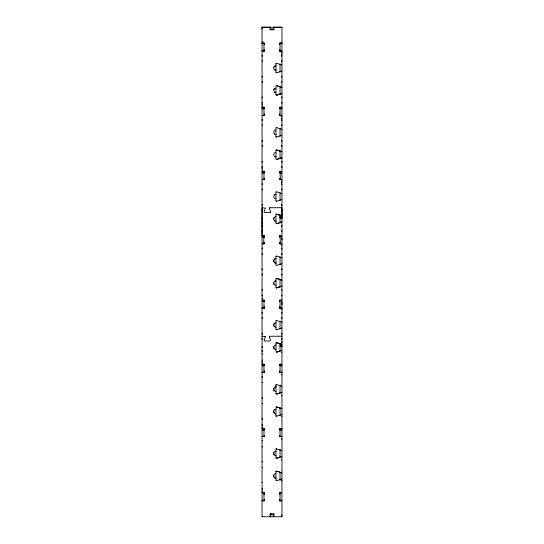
<?xml version="1.0" encoding="UTF-8"?>
<svg xmlns="http://www.w3.org/2000/svg" width="544" height="544" viewBox="0 0 544 544"><rect width="100%" height="100%" fill="white"/><g stroke="black" fill="none" stroke-linecap="round" stroke-linejoin="round"><path stroke-width="0.82" d="M263.969 235.912L262.045 235.912L262.045 207.713L265.288 208.1L264.112 211.908L264.751 212.554L270.361 212.405L270.565 211.732L269.362 208.4L269.851 207.733L281.955 207.713L281.955 218.158M262.045 29.145L262.045 27.22L281.955 27.22L281.955 516.8M280.031 214.846L280.031 218.158L281.955 218.124M281.955 304.728L281.955 301.519M281.955 239.843L281.955 237.918M281.955 336.199L269.708 336.267L269.382 337.028L270.586 340.36L269.946 341.04L264.466 340.972L264.139 340.218L265.288 336.586L262.045 336.199M269.355 336.886L269.484 336.457M275.971 256.482L275.971 265.098M276.005 278.725L275.964 287.348M275.971 320.729L275.971 329.344M275.971 343.087L275.971 351.71M275.964 385.118L276.066 384.737M275.971 407.334L275.971 415.949M275.964 471.73L276.066 471.342M275.964 63.906L276.066 63.519M275.971 86.122L275.971 94.738M275.964 150.511L276.066 150.13M276.005 192.12L275.964 200.743M275.971 256.516L276.25 256.061M275.971 278.882L276.604 278.324L281.867 280.153M275.971 343.121L276.148 342.754M275.971 449.242L276.366 448.732M276.005 127.908L276.366 127.514M276.005 192.154L276.604 191.712L281.867 193.542M276.005 384.88L276.366 384.486M276.005 214.52L276.366 214.125M273.904 67.157L274.305 66.538M273.904 89.522L274.305 88.903M270.538 212.167L270.096 212.541M269.409 208.1L270.001 207.713M276.066 63.553L276.604 63.226L281.772 65.069M276.066 471.376L276.604 471.05L281.867 472.913M274.713 258.903L274.094 259.529A2.237 2.237 0 0 0 274.094 262.024A2.244 2.244 0 0 0 275.964 263.024M276.148 320.423L281.955 322.034M274.713 66.178L275.964 65.797A2.251 2.251 0 0 0 273.714 68.061A2.251 2.251 0 0 0 275.964 70.312A2.244 2.244 0 0 1 274.713 69.918M274.713 194.664L275.964 194.283L275.23 194.426A2.244 2.244 0 0 0 275.964 198.798M276.25 342.706L281.955 344.4M276.25 406.946L281.955 408.68L276.488 406.851M276.25 448.827L281.867 450.548M276.005 72.461L276.604 72.896L281.955 71.026M276.488 95.22L281.955 93.425M276.604 159.501L281.867 157.678M281.772 157.699L276.604 159.508L276.066 159.181L275.964 150.477M281.772 199.573L276.366 201.307M275.964 223.074L276.604 223.747L281.867 221.884M276.604 223.74L281.772 221.938M276.25 265.486L281.955 263.758M276.25 287.851L281.772 286.151M276.604 287.987L281.867 286.164M276.488 329.827L281.955 327.998M276.604 352.226L281.772 350.39L276.488 352.192M281.867 392.285L276.604 394.108L276.005 393.672M276.604 394.114L281.772 392.306M276.148 416.255L281.955 414.61M276.366 458.279L281.867 456.491M276.604 458.354L281.772 456.545M276.366 127.548L281.867 129.336M276.366 149.913L281.867 151.701M276.366 214.159L281.955 215.948M276.366 384.52L281.772 386.274M281.867 478.89L276.604 480.719L276.005 480.277M281.867 93.398L276.604 95.254M281.867 135.313L276.366 137.061M275.522 280.935L275.964 280.894A2.244 2.244 0 0 0 273.714 283.145A2.237 2.237 0 0 0 274.094 284.39M276.488 85.639L281.955 87.428M276.488 256L281.955 257.829M276.488 278.365L281.772 280.153M276.488 149.879L281.772 151.667M262.045 27.254L270.123 27.254M273.877 27.254L281.955 27.254M270.123 29.145L273.877 29.145M270.123 27.22L270.123 29.75L271.408 29.716L271.408 29.077M272.592 29.077L272.592 29.75L273.877 29.716L273.877 27.22M270.123 29.75L271.408 29.75M272.592 29.75L273.877 29.75M262.045 41.895L262.521 41.881M262.045 43.105L264.615 43.071L264.615 44.39L263.969 44.39M281.955 43.071L279.385 43.105L279.385 44.39L280.031 44.356M262.045 43.18L263.969 43.18M280.031 43.18L281.955 43.18M262.045 43.37L263.969 43.37M280.031 43.37L281.955 43.37M263.969 49.817L264.615 49.851L264.615 51.136M280.031 49.817L279.385 49.851L279.385 51.136L281.955 51.102M262.045 50.395L262.521 50.395M264.615 51.102L262.045 51.136L263.969 51.211M280.031 51.211L281.955 51.211M281.472 52.482L281.955 52.496M281.472 54.033L281.955 54.033M262.045 55.386L262.521 55.386M281.472 55.386L281.955 55.359M262.045 56.12L262.521 56.12M281.472 56.12L281.955 56.12M262.045 60.615L262.521 60.615M281.472 60.615L281.955 60.615M262.521 61.35L262.364 61.377M281.472 61.35L281.955 61.35M262.045 76.255L262.521 76.255M281.472 76.255L281.955 76.228M262.045 76.99L262.521 76.99M281.472 76.99L281.955 76.99M262.045 81.484L262.521 81.484M281.472 81.484L281.955 81.484M262.045 82.219L262.521 82.219M281.472 82.219L281.955 82.219M262.045 97.124L262.521 97.124M281.472 97.124L281.955 97.097M262.045 97.859L262.521 97.859M281.472 97.859L281.955 97.859M262.045 102.354L262.521 102.354M281.472 102.354L281.955 102.354M262.045 103.088L262.521 103.088M281.472 103.088L281.955 103.088M262.045 104.441L262.521 104.441M262.045 106.141L262.521 106.128M262.045 107.345L264.615 107.311L264.615 108.63L263.969 108.63L264.615 108.596M281.955 107.311L279.385 107.345L279.385 108.63L280.031 108.63L279.385 108.596M262.045 107.42L263.969 107.42M280.031 107.379L281.955 107.42M262.045 108.786L263.969 108.786M280.031 108.786L281.955 108.786M263.969 114.09L264.615 114.056L264.615 115.376L262.364 115.45M280.031 114.056L279.385 114.09L279.385 115.376L281.955 115.376M281.472 116.722L281.955 116.736M281.472 118.272L281.955 118.272M281.636 119.605L281.472 119.632M262.045 119.632L262.521 119.632M262.045 120.367L262.521 120.367M281.472 120.367L281.955 120.367M262.045 124.862L262.521 124.862M281.472 124.862L281.955 124.862M262.521 125.596L262.364 125.623M281.472 125.596L281.955 125.596M262.045 140.502L262.521 140.502M281.472 140.502L281.955 140.474M262.045 141.229L262.521 141.229M281.472 141.229L281.955 141.229M262.045 145.731L262.521 145.731M281.472 145.731L281.955 145.731M262.521 146.465L262.364 146.492M281.472 146.465L281.955 146.465M262.045 161.364L262.521 161.364M281.472 161.364L281.955 161.337M262.045 162.098L262.521 162.098M281.472 162.098L281.955 162.098M262.045 166.6L262.521 166.6M281.472 166.6L281.955 166.6M262.045 167.355L262.521 167.328M281.472 167.328L281.955 167.328M262.045 168.688L262.521 168.688M262.521 170.367L262.364 170.381M262.045 171.618L264.615 171.557L264.615 172.876L263.969 172.842M279.385 171.591L281.955 171.557M280.031 172.842L279.385 172.876L279.385 171.557M262.045 173.033L263.969 173.033M280.031 173.033L281.955 173.033M264.615 178.303L263.969 178.303L264.615 178.337L264.615 179.622L262.045 179.588M279.385 178.303L280.031 178.303L279.385 178.337L279.385 179.622L281.955 179.588M280.35 179.697L280.031 171.244M281.472 180.968L281.955 180.982M281.472 182.519L281.955 182.519M281.636 183.845L281.472 183.872M262.045 183.872L262.521 183.872M262.045 184.606L262.521 184.606M281.472 184.606L281.955 184.606M262.045 189.101L262.521 189.101M281.472 189.101L281.955 189.101M262.045 189.863L262.521 189.836M281.472 189.836L281.955 189.836M262.045 204.741L262.521 204.741M281.472 204.741L281.955 204.741M262.045 205.476L262.521 205.476M281.472 205.476L281.955 205.476M262.045 209.97L262.521 209.97M281.472 209.97L281.955 209.97M262.521 210.705L262.364 210.732M281.472 210.705L281.955 210.705M281.472 213.316L281.955 213.574M281.472 214.146L281.955 214.146M280.514 217.328L280.031 217.478M281.472 217.328L281.955 217.478M262.045 218.158L262.521 218.158M262.045 218.987L262.521 218.987M262.045 222.176L262.521 222.176M262.045 222.999L262.521 222.999M262.045 225.61L262.521 225.61M281.472 225.61L281.955 225.583M262.045 226.345L262.521 226.345M281.472 226.345L281.955 226.345M262.045 230.84L262.521 230.84M281.472 230.84L281.955 230.84M262.045 231.574L262.521 231.574M281.472 231.574L281.955 231.574M262.045 234.627L262.521 234.614M262.045 235.865L264.615 235.831M280.031 235.912L281.955 235.912L279.385 235.797L279.385 237.116L280.031 237.082M263.969 237.082L264.615 237.116L264.615 235.797M262.045 237.272L263.969 237.272M263.969 242.542L264.615 242.542L264.615 243.862L262.045 243.896M280.031 242.542L279.385 242.542L279.385 243.862L281.955 243.862M263.969 242.576L264.615 242.576M279.385 242.576L280.031 242.576M263.65 243.936L263.969 235.586M280.35 243.936L280.031 235.266M281.472 245.215L281.955 245.222M262.045 248.118L262.521 248.118M281.472 248.207L281.955 248.18M262.045 248.853L262.521 248.853M281.472 248.941L281.955 248.941M262.045 253.348L262.521 253.348M281.472 253.436L281.955 253.436M262.045 254.109L262.521 254.082M281.472 254.17L281.955 254.17M262.045 268.988L262.521 268.988M281.472 268.988L281.955 268.988M262.045 269.715L262.521 269.715M281.472 269.715L281.955 269.715M262.045 274.217L262.521 274.217M281.472 274.217L281.955 274.217M262.045 274.978L262.521 274.951M281.472 274.951L281.955 274.951M281.636 289.823L281.472 289.857M262.045 289.85L262.521 289.85M262.045 290.584L262.521 290.584M281.472 290.584L281.955 290.584M262.045 295.086L262.521 295.086M281.472 295.086L281.955 295.086M262.045 295.82L262.521 295.82M281.472 295.82L281.955 295.82M262.045 298.867L262.521 298.853M281.955 300.043L279.385 300.077L279.385 301.362L280.031 301.362M262.364 300.152L264.615 300.043L264.615 301.362L263.969 301.362M262.045 301.519L263.969 301.519M263.969 306.823L264.615 306.789L264.615 308.101L262.045 308.183M279.385 306.823L280.031 306.789M262.045 308.074L264.615 308.074M279.385 308.074L281.955 308.074M281.955 308.101L279.385 308.101L279.385 306.789M281.472 309.42L281.955 309.434M262.045 312.358L262.521 312.358M281.472 312.358L281.955 312.331M262.045 313.092L262.521 313.092M281.472 313.092L281.955 313.092M262.045 317.587L262.521 317.587M281.472 317.587L281.955 317.587M262.045 318.349L262.521 318.322M281.472 318.322L281.955 318.322M262.045 333.227L262.521 333.227M281.472 333.227L281.955 333.2M262.045 333.962L262.521 333.962M281.472 333.962L281.955 333.962M262.045 338.456L262.521 338.456M281.472 338.456L281.955 338.456M262.045 339.191L262.521 339.191M281.472 339.191L281.955 339.191M281.472 341.802L281.955 341.802M281.472 342.632L281.955 342.632M280.514 345.814L280.031 345.814L281.955 345.821L281.472 345.814M262.045 346.644L262.521 346.644M262.045 347.473L262.521 347.473M262.045 350.662L262.521 350.662M262.045 351.485L262.521 351.485M281.316 352.267L281.955 352.267M262.045 354.096L262.521 354.096M262.045 360.087L262.521 360.06M262.045 361.413L262.521 361.413M262.045 363.038L262.521 363.038M264.615 364.283L262.045 364.29L264.615 364.317L264.615 365.602L263.969 365.602M279.392 364.283L281.955 364.283L279.392 364.317L279.392 365.602L280.031 365.602M262.045 365.765L263.969 365.765M280.031 365.765L281.955 365.765M263.969 371.028L264.615 371.028L264.615 372.348L262.045 372.361M280.031 371.062L279.392 371.028L279.392 372.348L281.955 372.348M262.045 372.314L264.615 372.314M279.392 372.314L281.955 372.314M281.316 374.768L281.955 374.768M262.045 376.604L262.521 376.604M262.045 377.339L262.684 377.339M262.045 382.568L262.521 382.568M281.316 395.638L281.955 395.638M262.045 397.474L262.521 397.474M262.045 398.208L262.684 398.208M262.045 403.464L262.521 403.437M281.316 416.507L281.955 416.507M262.045 418.343L262.521 418.343M262.045 419.07L262.684 419.07M262.045 424.306L262.521 424.306M262.045 425.66L262.521 425.66M262.045 427.278L262.521 427.278M281.955 428.529L279.392 428.529L279.392 429.848L280.031 429.848M264.615 428.563L262.045 428.577L264.615 428.529L264.615 429.848L263.969 429.848M279.392 428.563L281.955 428.563M262.045 430.005L263.969 430.005M280.031 430.012L281.955 430.012M263.969 435.275L264.615 435.309L264.615 436.587L262.045 436.56M280.031 435.309L279.392 435.275L279.392 436.587L281.955 436.56M281.316 439.015L281.955 439.015M262.045 440.844L262.521 440.844M262.045 446.808L262.521 446.808M281.316 459.884L281.955 459.884M262.045 461.713L262.521 461.713M262.045 467.704L262.521 467.677M281.316 480.753L281.955 480.753M262.045 482.582L262.521 482.582M262.045 488.573L262.521 488.546M262.045 489.899L262.521 489.899M262.045 491.531L262.521 491.524M262.045 492.776L264.615 492.769L264.615 494.088L263.969 494.088M281.636 492.816L279.392 492.769L279.392 494.088L280.031 494.088M263.486 493.537L263.969 493.537M263.969 494.054L264.615 494.054M279.392 494.054L280.031 494.054M263.969 499.514L264.615 499.514L264.615 500.834L262.045 500.8M280.031 499.514L279.392 499.548L279.392 500.834L281.955 500.834M262.045 500.568L263.969 500.568M270.123 516.8L270.123 513.876L271.408 513.876L271.408 514.549M271.408 514.515L273.877 513.876L273.877 516.8M270.123 513.91L271.408 513.91M272.592 513.91L273.877 513.91M270.123 514.821L273.877 514.821M281.636 514.828L281.955 516.746L262.045 516.746M281.819 215.9L276.604 214.112M276.488 137.129L276.005 136.7M276.488 287.98L275.964 287.314M276.604 85.626L281.772 87.4M276.604 471.084L281.772 472.886M276.005 457.912L276.366 458.306M274.713 156.522L275.964 156.903A2.244 2.244 0 0 1 273.714 154.673A2.244 2.244 0 0 1 275.964 152.429M276.25 416.371L275.971 415.915M275.971 94.704L276.148 95.071M276.148 329.678L275.971 329.31M265.214 336.457L265.343 336.886M276.066 201.09L275.964 200.709M276.005 393.706L275.964 385.084M275.964 449.33L276.005 457.946M276.005 480.311L275.964 471.696M276.005 72.495L275.964 63.872M281.772 344.372L276.604 342.57M280.031 42.86L280.031 51.53M280.031 63.832L280.031 72.114M280.031 86.013L280.031 94.642M280.031 106.78L280.031 115.716M280.031 128.078L280.031 136.36M280.031 150.6L280.031 158.882M280.031 192.794L280.031 200.6M280.031 214.744L280.031 223.128M280.031 256.639L280.031 264.867M280.031 279.092L280.031 287.368M280.031 300.023L280.031 308.156M280.031 321.252L280.031 329.086M280.031 343.23L280.031 350.792M280.031 364.269L280.031 372.402M280.031 385.057L280.031 393.332M280.031 407.578L280.031 415.548M280.031 428.257L280.031 436.648M280.031 449.296L280.031 457.579M280.031 472.151L280.031 480.352M280.031 492.463L280.031 501.493M275.964 128.112L275.964 136.496M275.964 214.724L275.964 223.108M263.969 42.86L263.969 51.53M263.969 106.78L263.969 115.716M263.969 171.027L263.969 179.955M263.969 300.023L263.969 308.156M263.969 364.262L263.969 372.402M263.969 428.25L263.969 436.642M263.969 492.463L263.969 501.167M262.045 27.2L262.045 516.8M275.23 134.429A2.251 2.251 0 0 1 275.964 130.057M275.964 134.538A2.244 2.244 0 0 1 274.713 134.157M275.23 92.555A2.251 2.251 0 0 1 275.958 88.182M275.964 92.657A2.244 2.244 0 0 1 274.713 92.283M275.964 327.264A2.258 2.258 0 0 1 274.713 326.89L274.094 326.264A2.237 2.237 0 0 1 274.094 323.775M274.305 326.536A2.258 2.258 0 0 1 275.964 322.755M275.964 285.389A2.244 2.244 0 0 1 273.714 283.145M275.964 263.038A2.251 2.251 0 0 1 273.714 260.794A2.251 2.251 0 0 1 275.958 258.543M275.964 216.655A2.244 2.244 0 0 0 273.714 218.899A2.244 2.244 0 0 0 275.964 221.143A2.244 2.244 0 0 1 274.584 220.687M273.72 218.926A2.244 2.244 0 0 1 274.094 217.675M275.964 473.62A2.251 2.251 0 0 0 273.714 475.871A2.251 2.251 0 0 0 275.964 478.115A2.244 2.244 0 0 1 274.584 477.659M274.094 477.142A2.244 2.244 0 0 1 273.89 475.028M275.964 455.77A2.251 2.251 0 0 1 273.707 453.512A2.251 2.251 0 0 1 275.964 451.262M275.964 413.875A2.251 2.251 0 0 1 273.714 411.624A2.251 2.251 0 0 1 275.964 409.367M274.094 412.876A2.237 2.237 0 0 1 273.884 410.774M274.883 409.666A2.237 2.237 0 0 1 275.951 409.394M275.964 391.51A2.244 2.244 0 0 1 273.714 389.266A2.244 2.244 0 0 1 275.958 387.015M274.094 390.51A2.237 2.237 0 0 1 273.884 388.409M274.883 387.301A2.237 2.237 0 0 1 275.951 387.029M275.964 349.629A2.244 2.244 0 0 1 273.714 347.385A2.244 2.244 0 0 1 275.958 345.134M274.094 454.75A2.237 2.237 0 0 1 273.884 452.649M274.094 348.629A2.237 2.237 0 0 1 273.884 346.528M281.955 346.616L280.031 346.616L281.955 346.644"/></g></svg>
